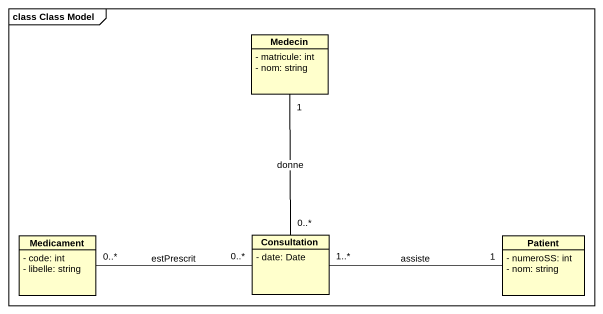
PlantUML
@startuml
mainframe class Class Model
hide circle
hide empty members
skinparam classAttributeIconSize 0
class Medecin {
  - matricule: int
  - nom: string
}
class Medicament {
  - code: int
  - libelle: string
}
class Consultation {
  - date: Date
}
class Patient {
  - numeroSS: int
  - nom: string
}
Medecin "1" -- "0..*" Consultation : donne
Medicament "0..*" -right- "0..*" Consultation : estPrescrit
Consultation "1..*" -right- "1" Patient : assiste
@enduml
